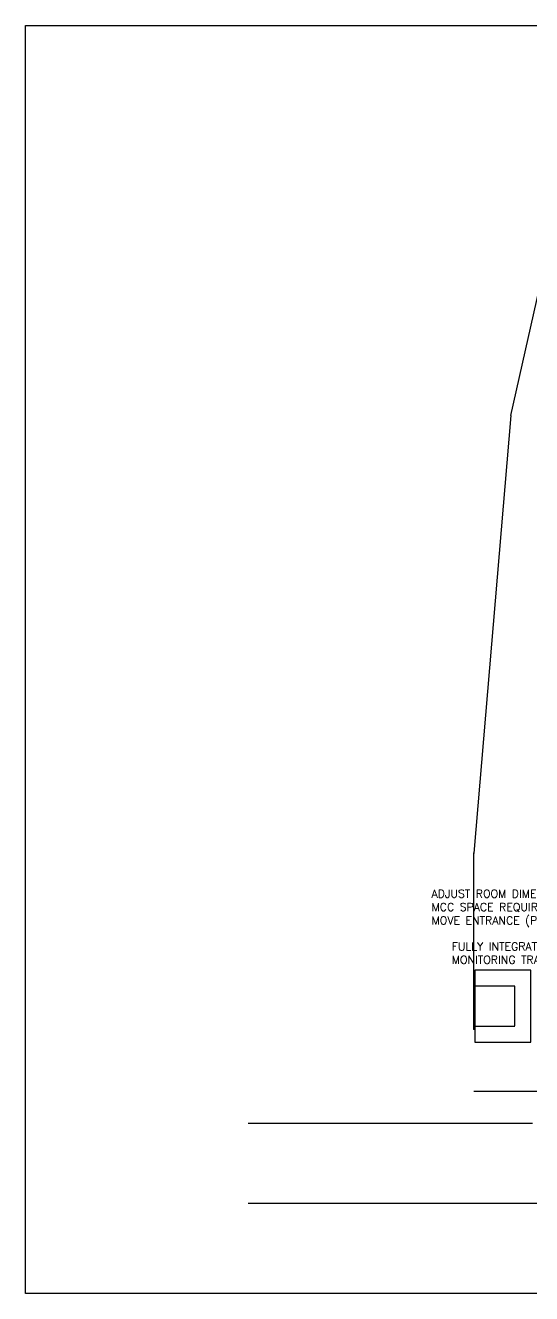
# Model space of a CAD drawing. Header units: inches. Extents: x 72602 to 350810, y -122122 to 43597.
# Drawn here: x 72602 to 104243, y -122122 to -42910 of the extents above; entities that cross this region are included whole.
import ezdxf

# ---------------------------------------------------------------- set-up
doc = ezdxf.new("R2010")
doc.units = ezdxf.units.IN
doc.header["$MEASUREMENT"] = 0
doc.linetypes.add('HIDDEN', pattern=[0.375, 0.25, -0.125])
doc.layers.add('M-X-BKGD', color=8, linetype='Continuous')
doc.styles.add('SIMS', font='simplex.shx')

msp = doc.modelspace()

# ---------------------------------------------------------------- linework, layer by layer
at = {"layer": 'M-X-BKGD'}
for p, q in [((102936, -67271), (107616, -46471)), ((102936, -67271), (107616, -46471)), ((102936, -67271), (100636, -94611)), ((100636, -105611), (100636, -94611)), ((100636, -105611), (100636, -94611)), ((100636, -109471), (184356, -109471)), ((100636, -109471), (184356, -109471)), ((86522, -111471), (104286, -111471)), ((86522, -111471), (104286, -111471)), ((86522, -116471), (189846, -116471)), ((86522, -116471), (189846, -116471))]:
    msp.add_line(p, q, dxfattribs=at)
for points in [[(72602, -42910), (208767, -42910), (208767, -122122), (72602, -122122)], [(100698, -106419), (104199, -106419), (104199, -101917), (100698, -101917)], [(100698, -106419), (104199, -106419), (104199, -101917), (100698, -101917)]]:
    msp.add_lwpolyline(points, close=True, dxfattribs=at)
at = {"layer": 'M-X-BKGD', "linetype": 'HIDDEN'}
msp.add_lwpolyline([(100697, -105419), (103199, -105419), (103199, -102917), (100697, -102917)], close=True, dxfattribs=at)
msp.add_lwpolyline([(100697, -105419), (103199, -105419), (103199, -102917), (100697, -102917)], close=True, dxfattribs=at)
at = {"layer": 'M-X-BKGD'}
for p in [(100636, -94611), (100636, -94611), (100636, -105611), (100636, -105611)]:
    msp.add_point(p, dxfattribs=at)

# ---------------------------------------------------------------- texts
at = {"layer": 'M-X-BKGD', "color": 3, "char_height": 500, "attachment_point": 1, "style": 'SIMS'}
for s, insert in [('\\A1;ADJUST ROOM DIMENSIONS FOR\\PMCC SPACE REQUIREMENT\\PMOVE ENTRANCE (PREFERRED)', (97988, -96893, -422)), ('\\A1;ADJUST ROOM DIMENSIONS FOR\\PMCC SPACE REQUIREMENT\\PMOVE ENTRANCE (PREFERRED)', (97988, -96893, -422)), ('\\A1;FULLY INTEGRATE PLC AND \\PMONITORING TRANSDUCERS', (99248, -100187, -422))]:
    msp.add_mtext(s, dxfattribs=dict(at, insert=insert))

doc.saveas('drawing.dxf')
